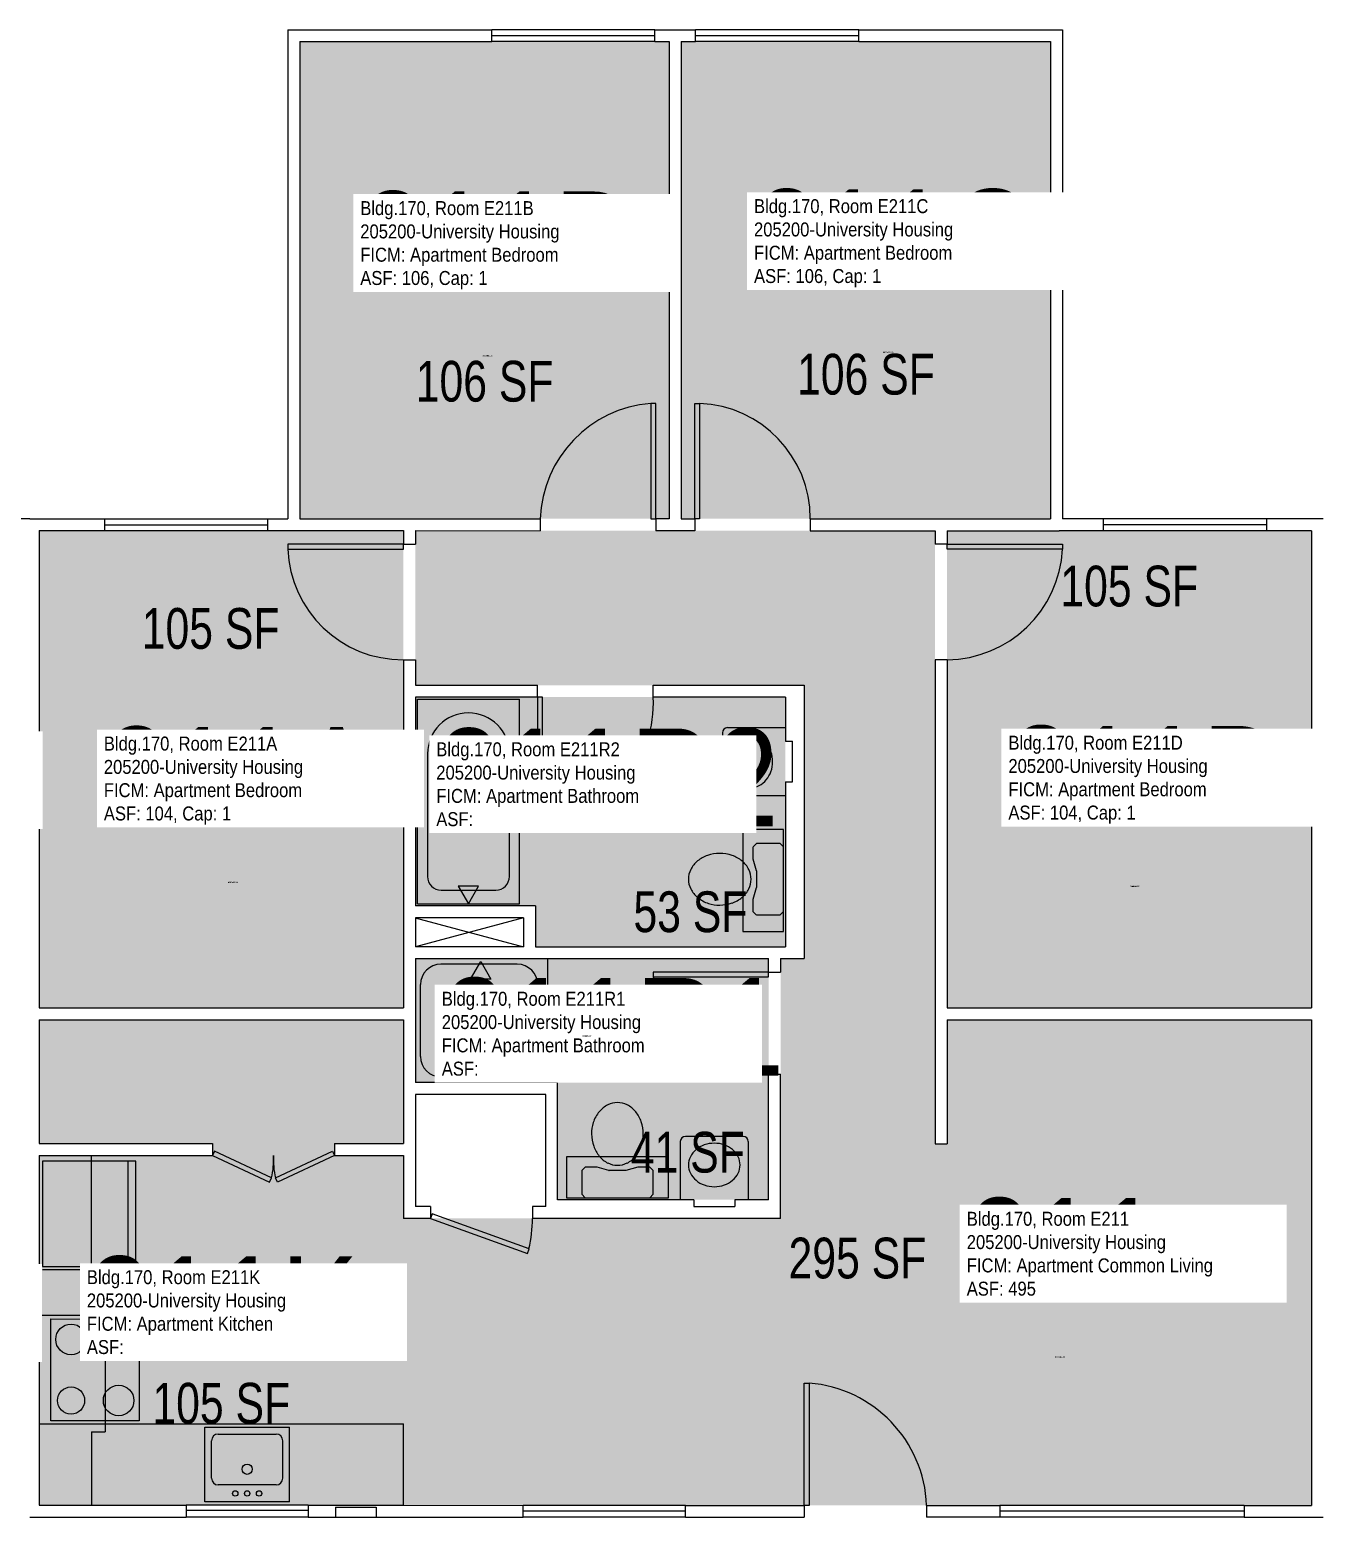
# Model space of a CAD drawing. Header units: inches. Extents: x -323 to 1242, y -1298 to 1967.
# Drawn here: x 57.3 to 438, y 1529 to 1967 of the extents above; entities that cross this region are included whole.
import ezdxf
from ezdxf.enums import TextEntityAlignment as Align

# ---------------------------------------------------------------- set-up
doc = ezdxf.new("R2010")
doc.units = ezdxf.units.IN
doc.header["$LTSCALE"] = 10
doc.header["$MEASUREMENT"] = 0
for name, color, linetype in [('A-DOOR', 2, 'CONTINUOUS'), ('A-FLOR', 3, 'CONTINUOUS'), ('A-GLAZ', 1, 'CONTINUOUS'), ('A-IDEN-RNUM', 7, 'CONTINUOUS'), ('A-IDEN-SNUM', 4, 'CONTINUOUS'), ('A-IDEN-VNUM', 4, 'CONTINUOUS'), ('A-WALL', 5, 'CONTINUOUS'), ('AREA-TEXT', 3, 'CONTINUOUS'), ('P-SANR-FIXT', 2, 'CONTINUOUS'), ('Rooms-Category-Color', 7, 'CONTINUOUS'), ('Rooms-College-Color', 7, 'CONTINUOUS'), ('Rooms-Department-Color', 7, 'CONTINUOUS'), ('Rooms-Division-Color', 7, 'CONTINUOUS'), ('Rooms-Information', 7, 'CONTINUOUS')]:
    doc.layers.add(name, color=color, linetype=linetype)
doc.styles.add('CP_AREA', font='arial.ttf', dxfattribs={"height": 15})
doc.styles.add('CP_ROOMSNUMBER', font='arial.ttf', dxfattribs={"height": 1})
doc.styles.add('CP_ROOMVNUMBER', font='arial.ttf', dxfattribs={"width": 0.85, "height": 0.075})

msp = doc.modelspace()

# ---------------------------------------------------------------- hatches: boundary and pattern name
at = {"layer": 'Rooms-Category-Color', "true_color": 0x728ef3}
for points in [[(245.54, 1823), (136.79, 1823.01), (136.79, 1963.51), (245.54, 1963.5)], [(357.79, 1823), (249.04, 1823), (249.04, 1963.5), (357.79, 1963.5)], [(167.29, 1819.51), (60.04, 1819.51), (60.03, 1679.01), (167.28, 1679.01)], [(170.77, 1819.5), (323.77, 1819.51), (323.77, 1639.01), (327.27, 1639.01), (327.27, 1675.51), (434.52, 1675.51), (434.53, 1532.51), (167.28, 1532.5), (167.28, 1617.01), (278.27, 1617.01), (278.27, 1693.51), (285.28, 1693.51), (285.28, 1774), (170.77, 1774)], [(327.28, 1679), (434.53, 1679), (434.54, 1819.5), (327.29, 1819.5)], [(170.77, 1770.5), (279.65, 1770.51), (279.78, 1697), (206.15, 1697.01), (206.15, 1709), (170.77, 1709)], [(170.77, 1693.5), (274.77, 1693.5), (274.78, 1622.51), (212.65, 1622.51), (212.65, 1657), (170.77, 1657)], [(60.02, 1675.5), (167.27, 1675.5), (167.27, 1639), (147.03, 1639.01), (147.03, 1635.5), (167.27, 1635.5), (167.28, 1532.5), (60.03, 1532.5), (60.02, 1635.5), (111.03, 1635.5), (111.03, 1639), (60.02, 1639), (60.02, 1675.5)]]:
    msp.add_hatch(color=171, dxfattribs=at).paths.add_polyline_path(points)
at = {"layer": 'Rooms-College-Color', "true_color": 0xadadad}
for points in [[(245.54, 1823), (136.79, 1823.01), (136.79, 1963.51), (245.54, 1963.5)], [(357.79, 1823), (249.04, 1823), (249.04, 1963.5), (357.79, 1963.5)], [(167.29, 1819.51), (60.04, 1819.51), (60.03, 1679.01), (167.28, 1679.01)], [(170.77, 1819.5), (323.77, 1819.51), (323.77, 1639.01), (327.27, 1639.01), (327.27, 1675.51), (434.52, 1675.51), (434.53, 1532.51), (167.28, 1532.5), (167.28, 1617.01), (278.27, 1617.01), (278.27, 1693.51), (285.28, 1693.51), (285.28, 1774), (170.77, 1774)], [(327.28, 1679), (434.53, 1679), (434.54, 1819.5), (327.29, 1819.5)], [(170.77, 1770.5), (279.65, 1770.51), (279.78, 1697), (206.15, 1697.01), (206.15, 1709), (170.77, 1709)], [(170.77, 1693.5), (274.77, 1693.5), (274.78, 1622.51), (212.65, 1622.51), (212.65, 1657), (170.77, 1657)], [(60.02, 1675.5), (167.27, 1675.5), (167.27, 1639), (147.03, 1639.01), (147.03, 1635.5), (167.27, 1635.5), (167.28, 1532.5), (60.03, 1532.5), (60.02, 1635.5), (111.03, 1635.5), (111.03, 1639), (60.02, 1639), (60.02, 1675.5)]]:
    msp.add_hatch(color=253, dxfattribs=at).paths.add_polyline_path(points)
at = {"layer": 'Rooms-Department-Color', "true_color": 0x604aed}
for points in [[(245.54, 1823), (136.79, 1823.01), (136.79, 1963.51), (245.54, 1963.5)], [(357.79, 1823), (249.04, 1823), (249.04, 1963.5), (357.79, 1963.5)], [(167.29, 1819.51), (60.04, 1819.51), (60.03, 1679.01), (167.28, 1679.01)], [(170.77, 1819.5), (323.77, 1819.51), (323.77, 1639.01), (327.27, 1639.01), (327.27, 1675.51), (434.52, 1675.51), (434.53, 1532.51), (167.28, 1532.5), (167.28, 1617.01), (278.27, 1617.01), (278.27, 1693.51), (285.28, 1693.51), (285.28, 1774), (170.77, 1774)], [(327.28, 1679), (434.53, 1679), (434.54, 1819.5), (327.29, 1819.5)], [(170.77, 1770.5), (279.65, 1770.51), (279.78, 1697), (206.15, 1697.01), (206.15, 1709), (170.77, 1709)], [(170.77, 1693.5), (274.77, 1693.5), (274.78, 1622.51), (212.65, 1622.51), (212.65, 1657), (170.77, 1657)], [(60.02, 1675.5), (167.27, 1675.5), (167.27, 1639), (147.03, 1639.01), (147.03, 1635.5), (167.27, 1635.5), (167.28, 1532.5), (60.03, 1532.5), (60.02, 1635.5), (111.03, 1635.5), (111.03, 1639), (60.02, 1639), (60.02, 1675.5)]]:
    msp.add_hatch(color=173, dxfattribs=at).paths.add_polyline_path(points)
at = {"layer": 'Rooms-Division-Color', "true_color": 0x604aed}
for points in [[(245.54, 1823), (136.79, 1823.01), (136.79, 1963.51), (245.54, 1963.5)], [(357.79, 1823), (249.04, 1823), (249.04, 1963.5), (357.79, 1963.5)], [(167.29, 1819.51), (60.04, 1819.51), (60.03, 1679.01), (167.28, 1679.01)], [(170.77, 1819.5), (323.77, 1819.51), (323.77, 1639.01), (327.27, 1639.01), (327.27, 1675.51), (434.52, 1675.51), (434.53, 1532.51), (167.28, 1532.5), (167.28, 1617.01), (278.27, 1617.01), (278.27, 1693.51), (285.28, 1693.51), (285.28, 1774), (170.77, 1774)], [(327.28, 1679), (434.53, 1679), (434.54, 1819.5), (327.29, 1819.5)], [(170.77, 1770.5), (279.65, 1770.51), (279.78, 1697), (206.15, 1697.01), (206.15, 1709), (170.77, 1709)], [(170.77, 1693.5), (274.77, 1693.5), (274.78, 1622.51), (212.65, 1622.51), (212.65, 1657), (170.77, 1657)], [(60.02, 1675.5), (167.27, 1675.5), (167.27, 1639), (147.03, 1639.01), (147.03, 1635.5), (167.27, 1635.5), (167.28, 1532.5), (60.03, 1532.5), (60.02, 1635.5), (111.03, 1635.5), (111.03, 1639), (60.02, 1639), (60.02, 1675.5)]]:
    msp.add_hatch(color=173, dxfattribs=at).paths.add_polyline_path(points)

# ---------------------------------------------------------------- linework, layer by layer
at = {"layer": 'A-DOOR'}
for p, q in [((240.12, 1856.99), (240.12, 1822.99)), ((241.54, 1856.99), (240.12, 1856.99)), ((241.54, 1822.99), (241.54, 1856.99)), ((253.04, 1856.99), (254.45, 1856.99)), ((253.04, 1822.99), (253.04, 1856.99)), ((254.45, 1856.99), (254.45, 1822.99)), ((240.12, 1822.99), (241.54, 1822.99)), ((254.45, 1822.99), (253.04, 1822.99)), ((133.29, 1815.5), (133.29, 1814.08)), ((167.29, 1815.5), (133.29, 1815.5)), ((133.29, 1814.08), (167.29, 1814.08)), ((167.29, 1814.08), (167.29, 1815.5)), ((327.29, 1815.49), (361.29, 1815.49)), ((327.29, 1814.07), (327.29, 1815.49)), ((361.29, 1814.07), (327.29, 1814.07)), ((361.29, 1815.49), (361.29, 1814.07)), ((206.78, 1770.49), (206.78, 1736.49)), ((208.2, 1770.49), (206.78, 1770.49)), ((208.2, 1736.49), (208.2, 1770.49)), ((206.78, 1736.49), (208.2, 1736.49)), ((240.78, 1689.49), (240.78, 1688.08)), ((274.78, 1689.49), (240.78, 1689.49)), ((240.78, 1688.08), (274.78, 1688.08)), ((274.78, 1688.08), (274.78, 1689.49)), ((111.63, 1636.78), (111.03, 1635.5)), ((111.03, 1635.5), (127.88, 1627.62)), ((128.48, 1628.9), (111.63, 1636.78)), ((129.59, 1628.9), (146.43, 1636.78)), ((147.03, 1635.5), (130.18, 1627.62)), ((146.43, 1636.78), (147.03, 1635.5)), ((127.88, 1627.62), (128.48, 1628.9)), ((130.18, 1627.62), (129.59, 1628.9)), ((175.76, 1618.32), (175.28, 1617)), ((175.28, 1617), (203.76, 1606.69)), ((204.24, 1608.02), (175.76, 1618.32)), ((203.76, 1606.69), (204.24, 1608.02)), ((285.28, 1568.49), (286.7, 1568.49)), ((285.28, 1532.49), (285.28, 1568.49)), ((286.7, 1568.49), (286.69, 1532.49)), ((286.69, 1532.49), (285.28, 1532.49))]:
    msp.add_line(p, q, dxfattribs=at)
for centre, radius, start, end in [((242.94, 1821.67), 35.43, 94.5707, 177.8638), ((253.06, 1823.04), 33.98, 359.9157, 87.6433), ((167.03, 1815.26), 33.77, 182.0033, 270.4311), ((326.95, 1815.87), 34.38, 270.5568, 357.0021), ((208.97, 1768.37), 31.88, 268.6153, 3.8192), ((274.22, 1693.34), 33.85, 188.947, 270.9431), ((103.36, 1634.33), 25.7, 347.7935, 2.5987), ((154.7, 1634.33), 25.7, 177.398, 192.2032), ((158.74, 1617.92), 46.56, 347.7286, 358.8617), ((283.71, 1531.01), 37.6, 2.2507, 85.4464)]:
    msp.add_arc(centre, radius, start, end, dxfattribs=at)
at = {"layer": 'A-FLOR'}
for p, q in [((170.77, 1705.5), (202.66, 1696.99)), ((202.66, 1705.49), (170.78, 1697))]:
    msp.add_line(p, q, dxfattribs=at)
at = {"layer": 'A-GLAZ'}
for p, q in [((241.29, 1966.99), (193.29, 1966.99)), ((301.29, 1966.99), (253.29, 1966.99)), ((241.29, 1965.24), (193.29, 1965.24)), ((241.29, 1963.49), (193.29, 1963.49)), ((301.29, 1965.24), (253.29, 1965.24)), ((301.29, 1963.49), (253.29, 1963.49)), ((79.29, 1823), (127.29, 1823)), ((421.29, 1822.99), (373.29, 1822.99)), ((79.29, 1821.25), (127.29, 1821.25)), ((79.29, 1819.5), (127.29, 1819.5)), ((421.29, 1821.24), (373.29, 1821.24)), ((421.29, 1819.49), (373.29, 1819.49)), ((139.28, 1532.5), (103.28, 1532.5)), ((139.28, 1530.94), (103.28, 1530.94)), ((139.28, 1529), (103.28, 1529)), ((250.28, 1532.49), (202.53, 1532.49)), ((250.28, 1530.74), (202.53, 1530.74)), ((250.28, 1528.99), (202.53, 1528.99)), ((414.78, 1532.49), (342.78, 1532.49)), ((414.78, 1530.74), (342.78, 1530.74)), ((414.78, 1528.99), (342.78, 1528.99))]:
    msp.add_line(p, q, dxfattribs=at)
at = {"layer": 'A-WALL'}
for p, q in [((133.29, 1967), (193.29, 1966.99)), ((133.29, 1967), (133.29, 1823)), ((193.29, 1963.49), (193.29, 1966.99)), ((241.29, 1963.49), (241.29, 1966.99)), ((241.29, 1966.99), (253.29, 1966.99)), ((253.29, 1963.49), (253.29, 1966.99)), ((301.29, 1963.49), (301.29, 1966.99)), ((301.29, 1966.99), (361.29, 1966.99)), ((361.29, 1966.99), (361.29, 1822.99)), ((136.79, 1963.5), (136.79, 1823)), ((136.79, 1963.5), (193.29, 1963.49)), ((241.29, 1963.49), (245.54, 1963.49)), ((245.54, 1963.49), (245.54, 1822.99)), ((249.04, 1963.49), (253.29, 1963.49)), ((249.04, 1963.49), (249.04, 1822.99)), ((301.29, 1963.49), (357.79, 1963.49)), ((357.79, 1963.49), (357.79, 1822.99)), ((57.29, 1823), (41.29, 1823)), ((57.29, 1823), (79.29, 1823)), ((79.29, 1823), (79.29, 1819.5)), ((127.29, 1823), (127.29, 1819.5)), ((127.29, 1823), (133.29, 1823)), ((136.79, 1823), (207.54, 1822.99)), ((207.54, 1822.99), (207.54, 1819.49)), ((241.54, 1822.99), (241.54, 1819.49)), ((245.54, 1822.99), (241.54, 1822.99)), ((249.04, 1822.99), (253.04, 1822.99)), ((253.04, 1822.99), (253.04, 1819.49)), ((287.04, 1822.99), (287.04, 1819.49)), ((287.04, 1822.99), (357.79, 1822.99)), ((373.29, 1822.99), (361.29, 1822.99)), ((373.29, 1822.99), (373.29, 1819.49)), ((421.29, 1822.99), (421.29, 1819.49)), ((437.29, 1822.99), (421.29, 1822.99)), ((438.04, 1822.99), (437.29, 1822.99)), ((60.04, 1819.5), (60.03, 1679)), ((60.04, 1819.5), (79.29, 1819.5)), ((127.29, 1819.5), (132.29, 1819.5)), ((132.29, 1819.5), (167.29, 1819.5)), ((167.29, 1819.5), (167.29, 1815.5)), ((170.79, 1819.5), (170.79, 1815.5)), ((170.79, 1819.5), (207.54, 1819.49)), ((253.04, 1819.49), (241.54, 1819.49)), ((287.04, 1819.49), (323.79, 1819.49)), ((323.79, 1819.49), (323.79, 1815.49)), ((327.29, 1819.49), (360.29, 1819.49)), ((327.29, 1819.49), (327.29, 1815.49)), ((373.29, 1819.49), (360.29, 1819.49)), ((434.54, 1819.49), (421.29, 1819.49)), ((434.54, 1819.49), (434.53, 1678.99)), ((167.29, 1815.5), (170.79, 1815.5)), ((327.29, 1815.49), (323.79, 1815.49)), ((167.29, 1781.5), (167.28, 1679)), ((167.29, 1781.5), (170.79, 1781.5)), ((170.79, 1781.5), (170.78, 1774)), ((323.79, 1781.49), (323.78, 1638.99)), ((327.29, 1781.49), (323.79, 1781.49)), ((327.29, 1781.49), (327.28, 1678.99)), ((170.78, 1774), (206.78, 1773.99)), ((206.78, 1770.49), (206.78, 1773.99)), ((240.78, 1770.49), (240.78, 1773.99)), ((240.78, 1773.99), (285.28, 1773.99)), ((285.28, 1773.99), (285.28, 1693.49)), ((206.78, 1770.49), (170.78, 1770.5)), ((170.78, 1770.5), (170.78, 1709)), ((279.78, 1770.49), (240.78, 1770.49)), ((279.78, 1770.49), (279.78, 1757.49)), ((279.78, 1757.49), (281.78, 1757.49)), ((281.78, 1745.49), (281.78, 1757.49)), ((279.78, 1745.49), (281.78, 1745.49)), ((279.78, 1745.49), (279.78, 1696.99)), ((206.16, 1708.99), (170.78, 1709)), ((206.16, 1708.99), (206.16, 1696.99)), ((202.66, 1705.49), (170.78, 1705.5)), ((170.78, 1705.5), (170.78, 1697)), ((202.66, 1705.49), (202.66, 1696.99)), ((202.66, 1696.99), (170.78, 1697)), ((206.16, 1696.99), (279.78, 1696.99)), ((170.78, 1693.5), (274.78, 1693.49)), ((170.78, 1693.5), (170.78, 1657)), ((274.78, 1689.49), (274.78, 1693.49)), ((278.28, 1693.49), (285.28, 1693.49)), ((278.28, 1693.49), (278.28, 1689.49)), ((274.78, 1689.49), (278.28, 1689.49)), ((60.03, 1679), (167.28, 1679)), ((327.28, 1678.99), (434.53, 1678.99)), ((60.03, 1675.5), (60.03, 1639)), ((60.03, 1675.5), (167.28, 1675.5)), ((167.28, 1675.5), (167.28, 1639)), ((327.28, 1675.49), (327.28, 1638.99)), ((327.28, 1675.49), (434.53, 1675.49)), ((434.53, 1675.49), (434.53, 1532.49)), ((212.66, 1656.99), (170.78, 1657)), ((212.66, 1622.49), (212.66, 1656.99)), ((274.78, 1659.49), (278.28, 1659.49)), ((274.78, 1622.49), (274.78, 1659.49)), ((278.28, 1616.99), (278.28, 1659.49)), ((209.16, 1653.49), (170.78, 1653.5)), ((170.78, 1653.5), (170.78, 1620.5)), ((209.16, 1620.49), (209.16, 1653.49)), ((60.03, 1639), (111.03, 1639)), ((111.03, 1639), (111.03, 1635.5)), ((147.03, 1639), (147.03, 1635.5)), ((147.03, 1639), (167.28, 1639)), ((323.78, 1638.99), (327.28, 1638.99)), ((60.03, 1635.5), (60.03, 1532.5)), ((60.03, 1635.5), (111.03, 1635.5)), ((147.03, 1635.5), (167.28, 1635.5)), ((167.28, 1635.5), (167.28, 1617)), ((252.78, 1622.49), (212.66, 1622.49)), ((252.78, 1622.49), (252.78, 1620.49)), ((264.78, 1622.49), (264.78, 1620.49)), ((274.78, 1622.49), (264.78, 1622.49)), ((175.28, 1617), (167.28, 1617)), ((175.28, 1620.5), (170.78, 1620.5)), ((175.28, 1620.5), (175.28, 1617)), ((209.16, 1620.49), (205.28, 1620.49)), ((205.28, 1620.49), (205.28, 1616.99)), ((278.28, 1616.99), (205.28, 1616.99)), ((252.78, 1620.49), (264.78, 1620.49)), ((57.28, 1529), (103.28, 1529)), ((60.03, 1532.5), (103.28, 1532.5)), ((103.28, 1532.5), (103.28, 1529)), ((139.28, 1532.5), (139.28, 1529)), ((139.28, 1532.5), (167.28, 1532.5)), ((139.28, 1529), (147.28, 1529)), ((147.28, 1532), (159.28, 1532)), ((147.28, 1532), (147.28, 1529)), ((147.28, 1529), (159.28, 1529)), ((159.28, 1532), (159.28, 1529)), ((159.28, 1529), (202.53, 1528.99)), ((167.28, 1532.5), (202.53, 1532.49)), ((202.53, 1528.99), (202.53, 1532.49)), ((250.28, 1532.49), (285.28, 1532.49)), ((250.28, 1528.99), (250.28, 1532.49)), ((250.28, 1528.99), (285.28, 1528.99)), ((285.28, 1532.49), (285.28, 1528.99)), ((321.28, 1532.49), (342.78, 1532.49)), ((321.28, 1532.49), (321.28, 1528.99)), ((342.78, 1528.99), (321.28, 1528.99)), ((342.78, 1532.49), (342.78, 1528.99)), ((414.78, 1532.49), (434.53, 1532.49)), ((414.78, 1532.49), (414.78, 1528.99)), ((414.78, 1528.99), (437.28, 1528.99)), ((437.28, 1528.99), (438.03, 1528.99))]:
    msp.add_line(p, q, dxfattribs=at)
at = {"layer": 'P-SANR-FIXT'}
for p, q in [((171.41, 1769.87), (201.41, 1769.87)), ((171.41, 1709.62), (171.41, 1769.87)), ((201.41, 1709.62), (201.41, 1769.87)), ((262.66, 1761.49), (279.78, 1761.49)), ((261.16, 1759.99), (261.16, 1742.99)), ((174.36, 1753.8), (174.36, 1717.65)), ((198.46, 1717.65), (198.46, 1753.8)), ((262.66, 1741.49), (279.78, 1741.49)), ((267.16, 1731.49), (267.16, 1701.49)), ((279.16, 1731.49), (267.16, 1731.49)), ((279.16, 1701.49), (279.16, 1731.49)), ((270.16, 1726.19), (270.16, 1722.87)), ((271.16, 1727.37), (270.28, 1726.49)), ((278.16, 1727.37), (271.16, 1727.37)), ((279.16, 1726.37), (278.16, 1727.37)), ((279.16, 1707.37), (279.16, 1726.37)), ((270.16, 1722.87), (271.14, 1719.42)), ((271.16, 1719.31), (271.16, 1714.43)), ((178.37, 1713.64), (194.44, 1713.64)), ((183.41, 1714.82), (186.41, 1709.62)), ((189.41, 1714.82), (183.41, 1714.82)), ((186.41, 1709.62), (189.41, 1714.82)), ((271.14, 1714.31), (270.16, 1710.87)), ((171.41, 1709.62), (201.41, 1709.62)), ((270.16, 1710.87), (270.16, 1707.37)), ((270.16, 1707.37), (271.04, 1706.49)), ((271.33, 1706.37), (278.16, 1706.37)), ((278.16, 1706.37), (279.16, 1707.37)), ((267.16, 1701.49), (279.16, 1701.49)), ((200.78, 1691.83), (178.28, 1691.83)), ((187.03, 1687.4), (190.03, 1692.6)), ((190.03, 1692.6), (193.03, 1687.4)), ((209.66, 1693.49), (209.66, 1656.99)), ((193.03, 1687.4), (187.03, 1687.4)), ((172.28, 1664.66), (172.28, 1685.83)), ((206.78, 1664.66), (206.78, 1685.83)), ((178.28, 1658.66), (200.78, 1658.66)), ((248.78, 1639.62), (248.78, 1622.49)), ((267.28, 1641.12), (250.28, 1641.12)), ((268.78, 1639.62), (268.78, 1622.49)), ((88.53, 1633.87), (61.03, 1633.87)), ((61.03, 1633.87), (61.03, 1602.87)), ((75.44, 1590.13), (75.45, 1635.5)), ((86.28, 1602.87), (86.28, 1633.87)), ((88.53, 1602.87), (88.53, 1633.87)), ((245.28, 1635.09), (215.28, 1635.09)), ((215.28, 1635.09), (215.28, 1623.09)), ((245.28, 1623.09), (245.28, 1635.09)), ((220.78, 1632.09), (219.78, 1631.09)), ((219.78, 1631.09), (219.78, 1624.09)), ((224.28, 1632.09), (220.78, 1632.09)), ((227.72, 1631.11), (224.28, 1632.09)), ((232.78, 1631.09), (227.84, 1631.09)), ((236.28, 1632.09), (232.78, 1631.09)), ((239.61, 1632.09), (236.28, 1632.09)), ((240.78, 1631.09), (239.9, 1631.97)), ((240.78, 1624.09), (240.78, 1631.09)), ((215.28, 1623.09), (245.28, 1623.09)), ((219.78, 1624.09), (220.78, 1623.09)), ((220.78, 1623.09), (239.78, 1623.09)), ((239.78, 1623.09), (240.78, 1624.09)), ((61.03, 1602.87), (88.53, 1602.87)), ((85.03, 1601.87), (61.03, 1601.87)), ((85.03, 1601.87), (85.03, 1588.36)), ((75.44, 1590.13), (79.44, 1590.13)), ((79.44, 1590.13), (79.44, 1554.13)), ((85.03, 1588.36), (60.03, 1588.37)), ((63.44, 1557.37), (63.44, 1587.37)), ((63.44, 1587.37), (89.44, 1587.36)), ((89.44, 1587.36), (89.44, 1557.36)), ((60.03, 1556.5), (167.28, 1556.5)), ((89.44, 1557.36), (63.44, 1557.37)), ((108.78, 1555.5), (133.78, 1555.5)), ((108.78, 1533.5), (108.78, 1555.5)), ((133.78, 1533.5), (133.78, 1555.5)), ((167.28, 1532.5), (167.28, 1556.5)), ((75.44, 1554.13), (79.44, 1554.13)), ((75.44, 1554.13), (75.44, 1532.5)), ((110.78, 1540.5), (110.78, 1551.5)), ((112.78, 1553.5), (129.78, 1553.5)), ((131.78, 1540.5), (131.78, 1551.5)), ((129.78, 1538.5), (112.78, 1538.5)), ((133.78, 1533.5), (108.78, 1533.5))]:
    msp.add_line(p, q, dxfattribs=at)
for centre, radius in [((69.44, 1581.36), 4.5), ((83.44, 1581.36), 4), ((69.44, 1563.36), 4), ((83.44, 1563.36), 4.5), ((121.28, 1543.12), 1.5), ((117.78, 1536), 0.791), ((121.28, 1536), 0.791), ((124.78, 1536), 0.791)]:
    msp.add_circle(centre, radius, dxfattribs=at)
for centre, radius, start, end in [((186.41, 1753.8), 12.05, 359.9983, 179.9983), ((262.66, 1759.99), 1.5, 89.9983, 179.9983), ((270.89, 1751.94), 7.65, 139.8974, 160.769), ((270.08, 1752.62), 6.59, 116.1899, 139.8974), ((269.56, 1753.67), 5.42, 89.9983, 116.1899), ((269.56, 1753.67), 5.42, 63.8068, 89.9983), ((269.04, 1752.62), 6.59, 40.0993, 63.8068), ((268.23, 1751.94), 7.65, 19.2277, 40.0993), ((272.16, 1751.49), 9, 160.769, 179.9983), ((266.96, 1751.49), 9, 359.9983, 19.2277), ((272.16, 1751.49), 9, 179.9983, 199.2277), ((270.89, 1751.05), 7.65, 199.2277, 220.0993), ((268.23, 1751.05), 7.65, 319.8974, 340.769), ((266.96, 1751.49), 9, 340.769, 359.9983), ((270.08, 1750.37), 6.59, 220.0993, 243.8068), ((269.56, 1749.31), 5.42, 243.8068, 269.9983), ((269.56, 1749.31), 5.42, 269.9983, 296.1899), ((269.04, 1750.37), 6.59, 296.1899, 319.8974), ((262.66, 1742.99), 1.5, 179.9983, 269.9983), ((270.58, 1726.19), 0.418, 134.9983, 179.9983), ((258.88, 1716.16), 7.89, 129.4708, 153.2972), ((259.8, 1715.04), 9.33, 108.8337, 129.4708), ((260.39, 1713.29), 11.18, 89.9983, 108.8337), ((260.39, 1713.29), 11.18, 71.163, 89.9983), ((260.99, 1715.04), 9.33, 50.5259, 71.163), ((261.91, 1716.16), 7.89, 26.6995, 50.5259), ((178.37, 1717.65), 4.02, 179.9983, 269.9983), ((194.44, 1717.65), 4.02, 269.9983, 359.9983), ((257.46, 1716.87), 6.3, 153.2972, 179.9983), ((263.32, 1716.87), 6.3, 359.9983, 26.6995), ((270.74, 1719.31), 0.418, 359.9983, 15.9437), ((257.46, 1716.87), 6.3, 179.9983, 206.6995), ((258.88, 1717.58), 7.89, 206.6995, 230.5259), ((261.91, 1717.58), 7.89, 309.4708, 333.2972), ((263.32, 1716.87), 6.3, 333.2972, 359.9983), ((270.74, 1714.43), 0.418, 344.053, 359.9983), ((260.38, 1719.4), 10.24, 230.5259, 251.163), ((259.83, 1717.8), 8.55, 251.163, 273.7738), ((260.39, 1720.45), 11.18, 269.9983, 288.8337), ((260.99, 1718.69), 9.33, 288.8337, 309.4708), ((271.33, 1706.79), 0.418, 224.9983, 269.9983), ((178.28, 1685.83), 6, 89.9983, 179.9983), ((200.78, 1685.83), 6, 359.9983, 89.9983), ((178.28, 1664.66), 6, 179.9983, 269.9983), ((200.78, 1664.66), 6, 269.9983, 359.9983), ((232.81, 1641.88), 10.24, 140.5259, 161.163), ((230.99, 1643.37), 7.89, 116.6995, 140.5259), ((230.28, 1644.79), 6.3, 89.9983, 116.6995), ((230.28, 1644.79), 6.3, 63.2972, 89.9983), ((229.57, 1643.37), 7.89, 39.4708, 63.2972), ((228.45, 1642.46), 9.33, 18.8337, 39.4708), ((231.21, 1642.42), 8.55, 161.163, 183.7738), ((226.7, 1641.86), 11.18, 359.9983, 18.8337), ((233.86, 1641.86), 11.18, 179.9983, 198.8337), ((232.11, 1641.26), 9.33, 198.8337, 219.4708), ((228.45, 1641.26), 9.33, 320.5259, 341.163), ((226.7, 1641.86), 11.18, 341.163, 359.9983), ((250.28, 1639.62), 1.5, 89.9983, 179.9983), ((258.34, 1631.39), 7.65, 109.2277, 130.0993), ((258.78, 1630.12), 9, 89.9983, 109.2277), ((258.78, 1630.12), 9, 70.769, 89.9983), ((259.22, 1631.39), 7.65, 49.8974, 70.769), ((267.28, 1639.62), 1.5, 359.9983, 89.9983), ((230.99, 1640.34), 7.89, 219.4708, 243.2972), ((229.57, 1640.34), 7.89, 296.6995, 320.5259), ((256.6, 1632.72), 5.42, 153.8068, 179.9983), ((257.65, 1632.2), 6.59, 130.0993, 153.8068), ((259.91, 1632.2), 6.59, 26.1899, 49.8974), ((260.96, 1632.72), 5.42, 359.9983, 26.1899), ((230.28, 1638.93), 6.3, 243.2972, 269.9983), ((227.84, 1631.51), 0.418, 254.053, 269.9983), ((230.28, 1638.93), 6.3, 269.9983, 296.6995), ((239.61, 1631.68), 0.418, 44.9983, 89.9983), ((256.6, 1632.72), 5.42, 179.9983, 206.1899), ((257.65, 1633.24), 6.59, 206.1899, 229.8974), ((259.91, 1633.24), 6.59, 310.0993, 333.8068), ((260.96, 1632.72), 5.42, 333.8068, 359.9983), ((258.34, 1634.05), 7.65, 229.8974, 250.769), ((258.78, 1635.32), 9, 250.769, 269.9983), ((258.78, 1635.32), 9, 269.9983, 289.2277), ((259.22, 1634.05), 7.65, 289.2277, 310.0993), ((112.78, 1551.5), 2, 89.9983, 179.9983), ((129.78, 1551.5), 2, 359.9983, 89.9983), ((112.78, 1540.5), 2, 179.9983, 269.9983), ((129.78, 1540.5), 2, 269.9983, 359.9983)]:
    msp.add_arc(centre, radius, start, end, dxfattribs=at)

# ---------------------------------------------------------------- texts
at = {"layer": 'A-IDEN-RNUM', "style": 'CP_ROOMSNUMBER'}
for s, rotation, p in [('0211-B0', 0.3482, (190.58, 1870.84)), ('0211-C0', 0.3155, (308.53, 1871.83)), ('0211-R2', 0.8656, (223.41, 1747.49)), ('0211-A0', 0.3155, (115.65, 1715.77)), ('0211-D0', 0.3482, (381.18, 1714.6)), ('0211-R1', 0.8656, (219.9, 1670.51)), ('0211-K0', 0.8656, (110.49, 1591.07)), ('0211-00', 0.3482, (359.15, 1576.01))]:
    msp.add_text(s, height=0.36, rotation=rotation, dxfattribs=at).set_placement(p)
at = {"layer": 'A-IDEN-SNUM', "style": 'CP_ROOMSNUMBER'}
for s, rotation, p in [('1700E211B0', 0.3482, (190.58, 1870.84)), ('1700E211C0', 0.3155, (308.53, 1871.83)), ('1700E211R2', 0.8656, (223.41, 1747.49)), ('1700E211A0', 0.3155, (115.65, 1715.77)), ('1700E211D0', 0.3482, (381.18, 1714.6)), ('1700E211R1', 0.8656, (219.9, 1670.51)), ('1700E211K0', 0.8656, (110.49, 1591.58)), ('1700E21100', 0.3482, (359.15, 1576.01))]:
    msp.add_text(s, height=0.36, rotation=rotation, dxfattribs=at).set_placement(p)
at = {"layer": 'A-IDEN-VNUM', "style": 'CP_ROOMVNUMBER', "width": 0.85}
for s, p in [('211B', (154.57, 1890.6)), ('211C', (270.47, 1891.18)), ('211A', (79.09, 1732.93)), ('211R2', (176.94, 1732.43)), ('211D', (345.35, 1733.19)), ('211R1', (178.56, 1658.97)), ('211', (333.09, 1594.18)), ('211K', (74.09, 1576.99))]:
    msp.add_text(s, height=28.8, dxfattribs=at).set_placement(p)
at = {"layer": 'AREA-TEXT', "style": 'CP_AREA', "width": 0.75}
for s, p in [('106 SF', (303.41, 1865.57)), ('106 SF', (191.16, 1863.5)), ('105 SF', (380.91, 1803.19)), ('105 SF', (110.51, 1790.71)), ('53 SF', (251.75, 1707.28)), ('41 SF', (250.98, 1636.48)), ('295 SF', (300.9, 1605.32)), ('105 SF', (113.65, 1562.56))]:
    msp.add_text(s, height=12, dxfattribs=at).set_placement(p, align=Align.MIDDLE_CENTER)

# ---------------------------------------------------------------- next in the draw order: texts
at = {"layer": 'Rooms-Information', "char_height": 4.1143, "width": 92.16, "attachment_point": 7, "style": 'CP_ROOMVNUMBER', "bg_fill": 3, "box_fill_scale": 1.5, "bg_fill_color": 256, "bg_fill_true_color": 13158600, "bg_fill_transparency": 0}
for s, insert in [('Bldg.170, Room E211B^M^J205200-University Housing^M^JFICM: Apartment Bedroom^M^JASF: 106, Cap: 1', (154.57, 1890.6)), ('Bldg.170, Room E211C^M^J205200-University Housing^M^JFICM: Apartment Bedroom^M^JASF: 106, Cap: 1', (270.47, 1891.18)), ('Bldg.170, Room E211A^M^J205200-University Housing^M^JFICM: Apartment Bedroom^M^JASF: 104, Cap: 1', (79.09, 1732.93)), ('Bldg.170, Room E211D^M^J205200-University Housing^M^JFICM: Apartment Bedroom^M^JASF: 104, Cap: 1', (345.35, 1733.19)), ('Bldg.170, Room E212D^M^J205200-University Housing^M^JFICM: Apartment Bedroom^M^JASF: 104, Cap: 1', (-33.09, 1732.44)), ('Bldg.170, Room E211R1^M^J205200-University Housing^M^JFICM: Apartment Bathroom^M^JASF: ', (178.56, 1658.97)), ('Bldg.170, Room E211^M^J205200-University Housing^M^JFICM: Apartment Common Living^M^JASF: 495', (333.09, 1594.18)), ('Bldg.170, Room E212K^M^J205200-University Housing^M^JFICM: Apartment Kitchen^M^JASF: ', (-33.34, 1576.72)), ('Bldg.170, Room E211K^M^J205200-University Housing^M^JFICM: Apartment Kitchen^M^JASF: ', (74.09, 1576.99))]:
    msp.add_mtext(s, dxfattribs=dict(at, insert=insert))

# ---------------------------------------------------------------- next in the draw order: texts
at = {"layer": 'Rooms-Information', "insert": (176.94, 1732.43), "char_height": 4.1143, "width": 92.16, "attachment_point": 7, "style": 'CP_ROOMVNUMBER', "bg_fill": 3, "box_fill_scale": 1.5, "bg_fill_color": 256, "bg_fill_true_color": 13158600, "bg_fill_transparency": 0}
msp.add_mtext('Bldg.170, Room E211R2^M^J205200-University Housing^M^JFICM: Apartment Bathroom^M^JASF: ', dxfattribs=at)

doc.saveas('drawing.dxf')
